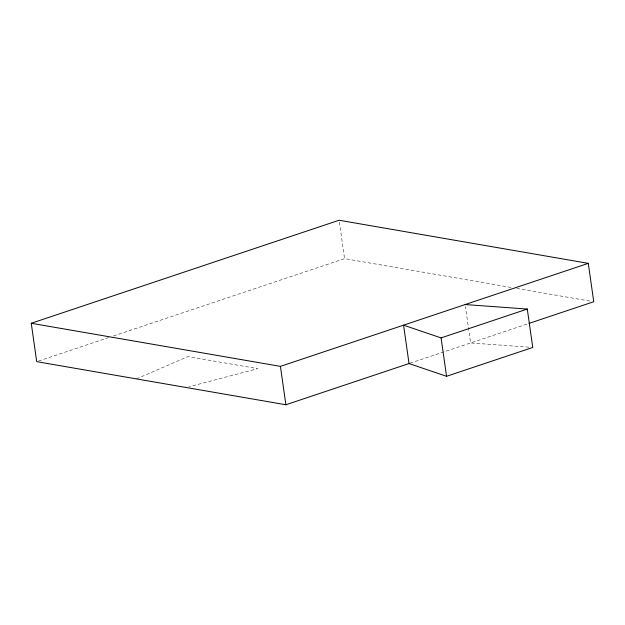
<?xml version="1.0" encoding="UTF-8"?>
<svg xmlns="http://www.w3.org/2000/svg" width="625" height="625" viewBox="0 0 625 625"><rect width="100%" height="100%" fill="white"/><g stroke="black" fill="none" stroke-linecap="round" stroke-linejoin="round"><path stroke-width="0.47" stroke-dasharray="3.12 2.34" d="M136.383 378.898L187.992 356.57L257.758 368.641L189.039 386.773M38.562 361.031L108.828 337.523M113.445 335.977L344.578 258.633L511.016 287.422M409.953 363.242L528.109 323.703M528.867 347.164L470.602 342.945L465.414 306.477M516.781 288.422L591.828 301.406M339.383 222.156L344.578 258.633"/><path stroke-width="0.94" d="M409.773 363.305L285.891 404.758L36.711 361.648L31.25 323.266L339.109 220.242L588.289 263.352L593.75 301.734L529.031 323.391M31.25 323.266L280.422 366.367L588.289 263.352M441.086 337.906L527.289 309.055L532.758 347.445L446.555 376.297L409.031 363.555L403.57 325.164L441.086 337.906L446.555 376.297M465.141 304.555L527.289 309.055M280.422 366.367L285.891 404.758"/></g></svg>
